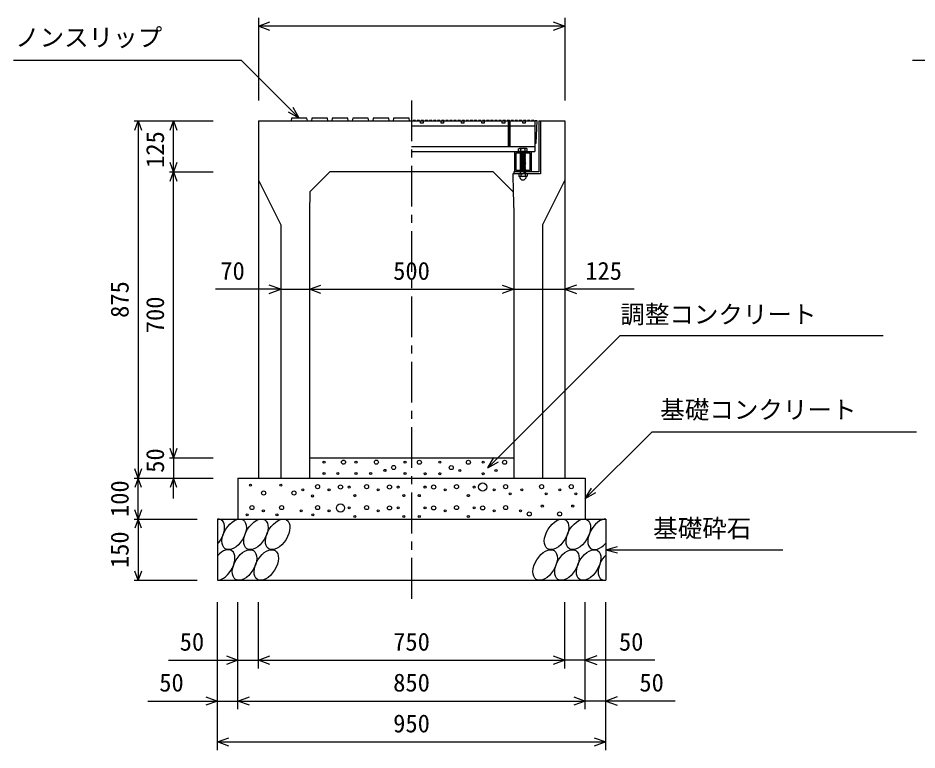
# Model space of a CAD drawing. Units: millimetres, scale not verified. Extents: x -16800 to 16800, y -5940 to 5940.
# Drawn here: x 7437 to 9637, y 2034 to 3826 of the extents above; entities that cross this region are included whole.
import ezdxf
from ezdxf.enums import TextEntityAlignment as Align

# ---------------------------------------------------------------- set-up
doc = ezdxf.new("R2010")
doc.units = ezdxf.units.MM
doc.header["$LTSCALE"] = 20
doc.linetypes.add('CHAIN1', pattern=[8, 5, -1, 1, -1])
doc.linetypes.add('DOTTED', pattern=[1.75, 0.25, -1.5])
for name, color, linetype, lineweight in [('0-0_DIM', 7, 'Continuous', 25), ('0-2_HATCH', 6, 'Continuous', 25), ('0-5_OUTLINE', 3, 'Continuous', 25)]:
    doc.layers.add(name, color=color, linetype=linetype, lineweight=lineweight)
doc.styles.add('ＭＳ ゴシック', font='')
doc.styles.get('ＭＳ ゴシック').set_extended_font_data('MS Gothic')

msp = doc.modelspace()

# ---------------------------------------------------------------- linework, layer by layer
at = {"layer": '0-0_DIM'}
for p, q in [((8025, 3826.41), (8025, 3624.66)), ((8775, 3806.41), (8025, 3806.41)), ((8775, 3826.41), (8775, 3624.66)), ((7425.9, 3723.38), (7982.79, 3723.38)), ((8125, 3581.16), (7982.79, 3723.38)), ((9625.9, 3723.38), (10182.79, 3723.38)), ((8125, 3581.16), (8099.02, 3596.16)), ((8125, 3581.16), (8110, 3607.14)), ((7720.8, 3574.66), (7914.13, 3574.66)), ((7730.8, 3574.66), (7730.8, 2699.66)), ((7817.46, 3449.66), (7817.46, 3574.66)), ((7807.46, 3449.66), (7914.13, 3449.66)), ((7817.46, 2749.66), (7817.46, 3449.66)), ((8080, 3162.16), (7919.99, 3162.16)), ((8080, 3162.16), (8150, 3162.16)), ((8150, 3162.16), (8650, 3162.16)), ((8650, 3162.16), (8775, 3162.16)), ((8944.31, 3162.16), (8775, 3162.16)), ((8988.65, 2813.32), (8825, 2649.66)), ((8988.65, 2813.32), (9635.53, 2813.32)), ((8586.32, 2724.66), (8601.32, 2750.64)), ((7807.46, 2749.66), (7914.13, 2749.66)), ((7817.46, 2749.66), (7817.46, 2699.66)), ((8586.32, 2724.66), (8612.3, 2739.66)), ((7720.8, 2699.66), (7914.13, 2699.66)), ((7730.8, 2599.66), (7730.8, 2699.66)), ((7817.46, 2649.66), (7817.46, 2699.66)), ((8825, 2649.66), (8840, 2675.64)), ((8825, 2649.66), (8850.98, 2664.66)), ((7720.8, 2599.66), (7875, 2599.66)), ((7730.8, 2599.66), (7730.8, 2449.66)), ((8875, 2524.66), (8903.98, 2532.43)), ((8875, 2524.66), (9308.31, 2524.66)), ((8875, 2524.66), (8903.98, 2516.9)), ((7720.8, 2449.66), (7875, 2449.66)), ((7925, 2034.15), (7925, 2396.49)), ((7975, 2134.15), (7975, 2396.49)), ((8025, 2234.15), (8025, 2396.49)), ((8775, 2234.15), (8775, 2396.49)), ((8825, 2134.15), (8825, 2396.49)), ((8875, 2034.15), (8875, 2396.49)), ((7805, 2254.15), (8025, 2254.15)), ((8025, 2254.15), (8775, 2254.15)), ((8995, 2254.15), (8775, 2254.15)), ((7755, 2154.15), (7975, 2154.15)), ((7975, 2154.15), (8825, 2154.15)), ((9045, 2154.15), (8825, 2154.15)), ((7925, 2054.15), (8875, 2054.15))]:
    msp.add_line(p, q, dxfattribs=at)
at = {"layer": '0-0_DIM', "linetype": 'CHAIN1'}
msp.add_line((8400, 3624.66), (8400, 2399.66), dxfattribs=at)
at = {"layer": '0-0_DIM'}
for points in [[(8053.23, 3796.14), (8025.04, 3806.41), (8053.23, 3816.67)], [(8746.85, 3816.67), (8775.04, 3806.41), (8746.85, 3796.14)], [(7722.59, 3552.11), (7730.8, 3574.66), (7739.01, 3552.11)], [(7809.26, 3552.11), (7817.46, 3574.66), (7825.67, 3552.11)], [(7825.67, 3472.22), (7817.46, 3449.66), (7809.26, 3472.22)], [(7809.26, 3427.11), (7817.46, 3449.66), (7825.67, 3427.11)], [(8051.81, 3151.9), (8080, 3162.16), (8051.81, 3172.42)], [(8178.19, 3151.9), (8150, 3162.16), (8178.19, 3172.42)], [(8621.81, 3172.42), (8650, 3162.16), (8621.81, 3151.9)], [(8803.19, 3172.42), (8775, 3162.16), (8803.19, 3151.9)], [(8586.32, 2724.66), (8910.78, 3049.13), (9554.34, 3049.13)], [(7825.67, 2772.22), (7817.46, 2749.66), (7809.26, 2772.22)], [(7739.01, 2722.22), (7730.8, 2699.66), (7722.59, 2722.22)], [(7739.01, 2677.11), (7730.8, 2699.66), (7722.59, 2677.11)], [(7825.67, 2677.11), (7817.46, 2699.66), (7809.26, 2677.11)], [(7739.01, 2622.22), (7730.8, 2599.66), (7722.59, 2622.22)], [(7739.01, 2577.11), (7730.8, 2599.66), (7722.59, 2577.11)], [(7739.01, 2472.22), (7730.8, 2449.66), (7722.59, 2472.22)], [(7946.81, 2264.41), (7975, 2254.15), (7946.81, 2243.89)], [(8053.19, 2243.89), (8025, 2254.15), (8053.19, 2264.41)], [(8746.81, 2264.41), (8775, 2254.15), (8746.81, 2243.89)], [(8853.19, 2264.41), (8825, 2254.15), (8853.19, 2243.89)], [(7896.81, 2164.41), (7925, 2154.15), (7896.81, 2143.89)], [(8003.19, 2143.89), (7975, 2154.15), (8003.19, 2164.41)], [(8796.81, 2164.41), (8825, 2154.15), (8796.81, 2143.89)], [(8903.19, 2164.41), (8875, 2154.15), (8903.19, 2143.89)], [(7953.19, 2043.89), (7925, 2054.15), (7953.19, 2064.41)], [(8846.81, 2064.41), (8875, 2054.15), (8846.81, 2043.89)]]:
    msp.add_lwpolyline(points, dxfattribs=at)
at = {"layer": '0-2_HATCH'}
for p, q in [((8145, 3574.66), (8144, 3581.16)), ((8195, 3574.66), (8194, 3581.16)), ((8245, 3574.66), (8244, 3581.16)), ((8295, 3574.66), (8294, 3581.16)), ((8345, 3574.66), (8344, 3581.16)), ((8395, 3574.66), (8394, 3581.16)), ((8636, 3574.66), (8636, 3511.66)), ((8640.5, 3574.66), (8640.5, 3511.66)), ((8701.5, 3574.66), (8701.5, 3499.66)), ((8711, 3574.66), (8711, 3449.66)), ((8715.5, 3574.66), (8715.5, 3445.16)), ((8400, 3562.66), (8636, 3562.66)), ((8640.5, 3562.66), (8701.5, 3562.66)), ((8400, 3499.66), (8701.5, 3499.66)), ((8652.5, 3449.66), (8652.5, 3499.66)), ((8652.5, 3499.66), (8692.5, 3499.66)), ((8664, 3507.16), (8662, 3505.66)), ((8662, 3499.66), (8662, 3505.66)), ((8683, 3499.66), (8662, 3499.66)), ((8662.33, 3505.94), (8664, 3507.16)), ((8681, 3507.16), (8664, 3507.16)), ((8666, 3499.66), (8679, 3499.66)), ((8666, 3498.66), (8667, 3499.66)), ((8667, 3497.66), (8666, 3498.66)), ((8667, 3499.66), (8667, 3505.66)), ((8678, 3499.66), (8678, 3505.66)), ((8678, 3498.66), (8679, 3499.66)), ((8679, 3497.66), (8678, 3498.66)), ((8682.67, 3505.94), (8681, 3507.16)), ((8683, 3499.66), (8683, 3505.66)), ((8692.5, 3499.66), (8692.5, 3449.66)), ((8655.7, 3452.86), (8655.7, 3496.46)), ((8655.7, 3496.46), (8689.3, 3496.46)), ((8666, 3496.66), (8667, 3497.66)), ((8667, 3495.66), (8666, 3496.66)), ((8666, 3494.66), (8667, 3495.66)), ((8679, 3495.66), (8666, 3494.66)), ((8667, 3493.66), (8666, 3494.66)), ((8666, 3492.66), (8667, 3493.66)), ((8679, 3493.66), (8666, 3492.66)), ((8667, 3491.66), (8666, 3492.66)), ((8666, 3490.66), (8667, 3491.66)), ((8679, 3491.66), (8666, 3490.66)), ((8667, 3489.66), (8666, 3490.66)), ((8666, 3488.66), (8667, 3489.66)), ((8679, 3489.66), (8666, 3488.66)), ((8667, 3487.66), (8666, 3488.66)), ((8679, 3487.66), (8666, 3486.66)), ((8666, 3486.66), (8667, 3487.66)), ((8679, 3485.66), (8666, 3484.66)), ((8667, 3483.66), (8666, 3484.66)), ((8679, 3483.66), (8666, 3482.66)), ((8666, 3482.66), (8667, 3483.66)), ((8667, 3481.66), (8666, 3482.66)), ((8679, 3481.66), (8666, 3480.66)), ((8666, 3480.66), (8667, 3481.66)), ((8667, 3479.66), (8666, 3480.66)), ((8679, 3479.66), (8666, 3478.66)), ((8666, 3478.66), (8667, 3479.66)), ((8667, 3477.66), (8666, 3478.66)), ((8679, 3477.66), (8666, 3476.66)), ((8666, 3476.66), (8667, 3477.66)), ((8667, 3475.66), (8666, 3476.66)), ((8678, 3494.66), (8679, 3495.66)), ((8679, 3493.66), (8678, 3494.66)), ((8678, 3492.66), (8679, 3493.66)), ((8679, 3491.66), (8678, 3492.66)), ((8678, 3490.66), (8679, 3491.66)), ((8679, 3489.66), (8678, 3490.66)), ((8678, 3486.66), (8679, 3487.66)), ((8679, 3485.66), (8678, 3486.66)), ((8678, 3484.66), (8679, 3485.66)), ((8679, 3483.66), (8678, 3484.66)), ((8678, 3482.66), (8679, 3483.66)), ((8678, 3482.66), (8679, 3481.66)), ((8678, 3480.66), (8679, 3481.66)), ((8678, 3480.66), (8679, 3479.66)), ((8678, 3478.66), (8679, 3479.66)), ((8678, 3478.66), (8679, 3477.66)), ((8678, 3476.66), (8679, 3477.66)), ((8678, 3476.66), (8679, 3475.66)), ((8689.3, 3496.46), (8689.3, 3452.86)), ((8679, 3475.66), (8666, 3474.66)), ((8666, 3474.66), (8667, 3475.66)), ((8667, 3473.66), (8666, 3474.66)), ((8679, 3473.66), (8666, 3472.66)), ((8666, 3472.66), (8667, 3473.66)), ((8667, 3471.66), (8666, 3472.66)), ((8679, 3471.66), (8666, 3470.66)), ((8666, 3470.66), (8667, 3471.66)), ((8667, 3469.66), (8666, 3470.66)), ((8679, 3469.66), (8666, 3468.66)), ((8666, 3468.66), (8667, 3469.66)), ((8667, 3467.66), (8666, 3468.66)), ((8679, 3467.66), (8666, 3466.66)), ((8666, 3466.66), (8667, 3467.66)), ((8667, 3465.66), (8666, 3466.66)), ((8679, 3465.66), (8666, 3464.66)), ((8666, 3464.66), (8667, 3465.66)), ((8667, 3463.66), (8666, 3464.66)), ((8679, 3463.66), (8666, 3462.66)), ((8666, 3462.66), (8667, 3463.66)), ((8667, 3461.66), (8666, 3462.66)), ((8679, 3461.66), (8666, 3460.66)), ((8666, 3460.66), (8667, 3461.66)), ((8667, 3459.67), (8666, 3460.66)), ((8666, 3458.67), (8667, 3459.67)), ((8679, 3459.66), (8666, 3458.66)), ((8667, 3457.67), (8666, 3458.67)), ((8679, 3457.66), (8666, 3456.66)), ((8666, 3456.66), (8667, 3457.66)), ((8667, 3455.66), (8666, 3456.66)), ((8679, 3455.66), (8666, 3454.66)), ((8666, 3454.66), (8667, 3455.66)), ((8667, 3453.66), (8666, 3454.66)), ((8678, 3474.66), (8679, 3475.66)), ((8678, 3474.66), (8679, 3473.66)), ((8678, 3472.66), (8679, 3473.66)), ((8678, 3472.66), (8679, 3471.66)), ((8678, 3470.66), (8679, 3471.66)), ((8678, 3470.66), (8679, 3469.66)), ((8678, 3468.66), (8679, 3469.66)), ((8678, 3468.66), (8679, 3467.66)), ((8678, 3466.66), (8679, 3467.66)), ((8678, 3466.66), (8679, 3465.66)), ((8678, 3464.66), (8679, 3465.66)), ((8678, 3464.66), (8679, 3463.66)), ((8678, 3462.66), (8679, 3463.66)), ((8678, 3462.66), (8679, 3461.66)), ((8678, 3460.66), (8679, 3461.66)), ((8678, 3460.66), (8679, 3459.66)), ((8678, 3458.66), (8679, 3459.66)), ((8678, 3458.66), (8679, 3457.66)), ((8678, 3456.66), (8679, 3457.66)), ((8678, 3456.66), (8679, 3455.66)), ((8678, 3454.66), (8679, 3455.66)), ((8678, 3454.66), (8679.01, 3453.66)), ((8649.87, 3449.66), (8649.87, 3445.16)), ((8711, 3449.66), (8649.87, 3449.66)), ((8692.5, 3449.66), (8652.5, 3449.66)), ((8689.3, 3452.86), (8655.7, 3452.86)), ((8663.16, 3445.16), (8662.29, 3444.51)), ((8662.29, 3444.51), (8662.29, 3439.33)), ((8663.99, 3438.36), (8662.29, 3439.33)), ((8681.84, 3445.16), (8663.16, 3445.16)), ((8663.99, 3438.04), (8663.99, 3438.36)), ((8681.01, 3438.36), (8663.99, 3438.36)), ((8681.01, 3438.04), (8663.99, 3438.04)), ((8679.01, 3453.66), (8666.01, 3452.66)), ((8666.01, 3452.66), (8667.01, 3453.66)), ((8667.01, 3451.66), (8666.01, 3452.66)), ((8666.01, 3450.66), (8667.01, 3451.66)), ((8667.01, 3449.66), (8666.01, 3450.66)), ((8666.01, 3448.66), (8667.01, 3449.66)), ((8667.01, 3447.66), (8666.01, 3448.66)), ((8666.01, 3446.65), (8667.01, 3447.65)), ((8667.01, 3445.65), (8666.01, 3446.65)), ((8666.53, 3445.16), (8667.01, 3445.65)), ((8667.4, 3444.51), (8667.4, 3439.33)), ((8677.6, 3444.51), (8677.6, 3439.33)), ((8678.01, 3452.66), (8679.01, 3453.66)), ((8678.01, 3452.66), (8679.01, 3451.66)), ((8678.01, 3450.66), (8679.01, 3451.66)), ((8678.01, 3450.66), (8679.01, 3449.65)), ((8678.01, 3448.65), (8679.01, 3449.65)), ((8678.01, 3448.65), (8679.01, 3447.65)), ((8678.01, 3446.65), (8679.01, 3447.65)), ((8678.01, 3446.65), (8679.02, 3445.65)), ((8678.53, 3445.16), (8679.01, 3445.65)), ((8681.01, 3438.36), (8682.71, 3439.33)), ((8681.01, 3438.04), (8681.01, 3438.36)), ((8681.84, 3445.16), (8682.71, 3444.51)), ((8682.71, 3444.51), (8682.71, 3439.33))]:
    msp.add_line(p, q, dxfattribs=at)
at = {"layer": '0-2_HATCH', "linetype": 'DOTTED'}
for p, q in [((8679, 3499.66), (8666, 3498.66)), ((8679, 3497.66), (8666, 3496.66)), ((8679.01, 3451.66), (8666.01, 3450.66)), ((8679.01, 3449.66), (8666.01, 3448.66)), ((8679.01, 3447.65), (8666.01, 3446.65)), ((8666.53, 3445.16), (8678.53, 3445.16)), ((8679.01, 3445.65), (8672.67, 3445.16))]:
    msp.add_line(p, q, dxfattribs=at)
at = {"layer": '0-2_HATCH'}
for points in [[(8144, 3581.16), (8106, 3581.16), (8105, 3574.66)], [(8194, 3581.16), (8156, 3581.16), (8155, 3574.66)], [(8244, 3581.16), (8206, 3581.16), (8205, 3574.66)], [(8294, 3581.16), (8256, 3581.16), (8255, 3574.66)], [(8344, 3581.16), (8306, 3581.16), (8305, 3574.66)], [(8394, 3581.16), (8356, 3581.16), (8355, 3574.66)], [(8400, 3574.66), (8636, 3574.66), (8640.5, 3574.66), (8701.5, 3574.66)], [(8409.5, 3574.66), (8409.5, 3575.36), (8403.5, 3575.36), (8403.5, 3574.66)], [(8419.5, 3574.66), (8419.5, 3575.36), (8413.5, 3575.36), (8413.5, 3574.66)], [(8429.5, 3574.66), (8429.5, 3575.36), (8423.5, 3575.36), (8423.5, 3574.66)], [(8439.5, 3574.66), (8439.5, 3575.36), (8433.5, 3575.36), (8433.5, 3574.66)], [(8449.5, 3574.66), (8449.5, 3575.36), (8443.5, 3575.36), (8443.5, 3574.66)], [(8459.5, 3574.66), (8459.5, 3575.36), (8453.5, 3575.36), (8453.5, 3574.66)], [(8469.5, 3574.66), (8469.5, 3575.36), (8463.5, 3575.36), (8463.5, 3574.66)], [(8479.5, 3574.66), (8479.5, 3575.36), (8473.5, 3575.36), (8473.5, 3574.66)], [(8489.5, 3574.66), (8489.5, 3575.36), (8483.5, 3575.36), (8483.5, 3574.66)], [(8499.5, 3574.66), (8499.5, 3575.36), (8493.5, 3575.36), (8493.5, 3574.66)], [(8509.5, 3574.66), (8509.5, 3575.36), (8503.5, 3575.36), (8503.5, 3574.66)], [(8519.5, 3574.66), (8519.5, 3575.36), (8513.5, 3575.36), (8513.5, 3574.66)], [(8529.5, 3574.66), (8529.5, 3575.36), (8523.5, 3575.36), (8523.5, 3574.66)], [(8539.5, 3574.66), (8539.5, 3575.36), (8533.5, 3575.36), (8533.5, 3574.66)], [(8549.5, 3574.66), (8549.5, 3575.36), (8543.5, 3575.36), (8543.5, 3574.66)], [(8559.5, 3574.66), (8559.5, 3575.36), (8553.5, 3575.36), (8553.5, 3574.66)], [(8569.5, 3574.66), (8569.5, 3575.36), (8563.5, 3575.36), (8563.5, 3574.66)], [(8579.5, 3574.66), (8579.5, 3575.36), (8573.5, 3575.36), (8573.5, 3574.66)], [(8589.5, 3574.66), (8589.5, 3575.36), (8583.5, 3575.36), (8583.5, 3574.66)], [(8599.5, 3574.66), (8599.5, 3575.36), (8593.5, 3575.36), (8593.5, 3574.66)], [(8609.5, 3574.66), (8609.5, 3575.36), (8603.5, 3575.36), (8603.5, 3574.66)], [(8619.5, 3574.66), (8619.5, 3575.36), (8613.5, 3575.36), (8613.5, 3574.66)], [(8629.5, 3574.66), (8629.5, 3575.36), (8623.5, 3575.36), (8623.5, 3574.66)], [(8639.5, 3574.66), (8639.5, 3575.36), (8633.5, 3575.36), (8633.5, 3574.66)], [(8649.5, 3574.66), (8649.5, 3575.36), (8643.5, 3575.36), (8643.5, 3574.66)], [(8659.5, 3574.66), (8659.5, 3575.36), (8653.5, 3575.36), (8653.5, 3574.66)], [(8669.5, 3574.66), (8669.5, 3575.36), (8663.5, 3575.36), (8663.5, 3574.66)], [(8679.5, 3574.66), (8679.5, 3575.36), (8673.5, 3575.36), (8673.5, 3574.66)], [(8689.5, 3574.66), (8689.5, 3575.36), (8683.5, 3575.36), (8683.5, 3574.66)], [(8699.5, 3574.66), (8699.5, 3575.36), (8693.5, 3575.36), (8693.5, 3574.66)], [(8400, 3511.66), (8636, 3511.66), (8640.5, 3511.66), (8701.5, 3511.66)], [(8666, 3484.66), (8667, 3485.66), (8666, 3486.66)], [(8679, 3495.66), (8678, 3496.66), (8679, 3497.66)], [(8679, 3487.66), (8678, 3488.66), (8679, 3489.66)], [(8715.5, 3445.16), (8647.61, 3445.16), (8648.72, 3400.94)]]:
    msp.add_lwpolyline(points, dxfattribs=at)
for points in [[(8422, 3574.66), (8428, 3574.66), (8428, 3568.66), (8422, 3568.66)], [(8472, 3574.66), (8478, 3574.66), (8478, 3568.66), (8472, 3568.66)], [(8522, 3574.66), (8528, 3574.66), (8528, 3568.66), (8522, 3568.66)], [(8572, 3574.66), (8578, 3574.66), (8578, 3568.66), (8572, 3568.66)], [(8622, 3574.66), (8628, 3574.66), (8628, 3568.66), (8622, 3568.66)], [(8636, 3574.66), (8636, 3511.66), (8640.5, 3511.66), (8640.5, 3574.66)], [(8672, 3574.66), (8678, 3574.66), (8678, 3568.66), (8672, 3568.66)], [(8707.5, 3574.66), (8701.5, 3574.66), (8701.5, 3519.66), (8704.5, 3519.66)]]:
    msp.add_lwpolyline(points, close=True, dxfattribs=at)
for centre, radius in [((8185.79, 2738.97), 2.5), ((8233.52, 2738.97), 5), ((8263.97, 2738.97), 2.5), ((8313.88, 2738.97), 5), ((8355.93, 2725.84), 5), ((8383.97, 2738.97), 2.5), ((8419.13, 2738.69), 5), ((8469.04, 2738.69), 2.5), ((8497.08, 2725.56), 5), ((8539.13, 2738.69), 5), ((8575.36, 2738.69), 2.5), ((8627.57, 2738.69), 5), ((8185.79, 2710.96), 2.5), ((8219.5, 2710.96), 2.5), ((8263.97, 2710.96), 2.5), ((8299.86, 2710.96), 2.5), ((8334.9, 2718.84), 2.5), ((8383.97, 2710.96), 2.5), ((8433.15, 2710.68), 2.5), ((8469.04, 2710.68), 2.5), ((8518.11, 2718.56), 2.5), ((8575.36, 2710.68), 2.5), ((8606.54, 2718.56), 2.5), ((8005.74, 2682.68), 2.5), ((8080.08, 2682.68), 2.5), ((8573.96, 2678.03), 10), ((8037.78, 2663.4), 5), ((8112.12, 2663.4), 5), ((8133.69, 2671.03), 2.5), ((8169.97, 2678.9), 5), ((8198.01, 2671.03), 2.5), ((8226.04, 2678.03), 5), ((8247.07, 2678.03), 2.5), ((8289.97, 2678.9), 5), ((8318.01, 2671.03), 2.5), ((8346.04, 2678.03), 5), ((8367.07, 2678.03), 2.5), ((8432.93, 2678.03), 2.5), ((8453.96, 2678.03), 5), ((8481.99, 2671.03), 2.5), ((8510.03, 2678.9), 5), ((8552.93, 2678.03), 2.5), ((8601.99, 2671.03), 2.5), ((8630.03, 2678.9), 5), ((8641.37, 2661.34), 2.5), ((8669.94, 2671.03), 2.5), ((8718.12, 2678.9), 5), ((8729.46, 2661.34), 2.5), ((8762.73, 2671.03), 2.5), ((8790.77, 2678.9), 5), ((8802.11, 2661.34), 2.5), ((8157.55, 2656.11), 2.5), ((8261.09, 2657.02), 2.5), ((8381.09, 2657.02), 2.5), ((8418.91, 2657.02), 2.5), ((8538.91, 2657.02), 2.5), ((8009.23, 2627.72), 5), ((8037.27, 2619.84), 2.5), ((8081.88, 2627.72), 5), ((8130.06, 2619.84), 2.5), ((8169.97, 2627.72), 5), ((8198.01, 2619.84), 2.5), ((8226.04, 2626.84), 10), ((8247.07, 2626.84), 2.5), ((8289.97, 2627.72), 5), ((8318.01, 2619.84), 2.5), ((8346.04, 2626.84), 5), ((8367.07, 2626.84), 2.5), ((8432.93, 2626.84), 2.5), ((8453.96, 2626.84), 5), ((8481.99, 2619.84), 2.5), ((8510.03, 2627.72), 5), ((8552.93, 2626.84), 2.5), ((8573.96, 2626.84), 5), ((8601.99, 2619.84), 2.5), ((8630.03, 2627.72), 5), ((8666.31, 2619.84), 2.5), ((8719.92, 2631.49), 2.5), ((8794.26, 2631.49), 2.5), ((7997.89, 2610.15), 2.5), ((8070.54, 2610.15), 2.5), ((8158.63, 2610.15), 2.5), ((8261.09, 2605.83), 2.5), ((8381.09, 2605.83), 2.5), ((8418.91, 2605.83), 2.5), ((8538.91, 2605.83), 2.5), ((8687.88, 2612.21), 5), ((8762.22, 2612.21), 5)]:
    msp.add_circle(centre, radius, dxfattribs=at)
for centre, radius, start, end in [((8664.5, 3503.04), 3.62, 46.39563, 133.60437), ((8672.5, 3491.04), 15.62, 69.39075, 110.60925), ((8680.5, 3503.04), 3.62, 46.39563, 133.60437), ((8664.85, 3439.82), 5.35, 61.49832, 118.50684), ((8664.85, 3444.03), 5.35, 241.49843, 298.50089), ((8672.5, 3438.04), 8.19, 180, 359.99995), ((8672.5, 3424.75), 20.42, 75.52621, 104.47362), ((8672.5, 3459.1), 20.42, 255.52638, 284.47374), ((8680.15, 3439.82), 5.35, 61.49231, 118.50169), ((8680.15, 3444.03), 5.35, 241.49989, 298.5)]:
    msp.add_arc(centre, radius, start, end, dxfattribs=at)
for centre, start_param, end_param in [((7912.64, 2562.14), 4.385593, 6.6745444), ((8861.14, 2562.14), 0.3357715, 4.4411806), ((7937.96, 2487.15), 3.5111464, 7.548991), ((8886.46, 2487.15), 1.2110787, 3.5658734)]:
    msp.add_ellipse(centre, major_axis=(21.81, 35.31), ratio=0.5792, start_param=start_param, end_param=end_param, dxfattribs=at)
for centre in [(7965.84, 2562.14), (8019.05, 2562.14), (8072.26, 2562.14), (8754.72, 2562.14), (8807.93, 2562.14), (7991.16, 2487.15), (8044.37, 2487.15), (8726.84, 2487.15), (8780.04, 2487.15), (8833.25, 2487.15)]:
    msp.add_ellipse(centre, major_axis=(21.81, 35.31), ratio=0.5792, dxfattribs=at)
at = {"layer": '0-5_OUTLINE'}
for p, q in [((8025, 3574.66), (8400, 3574.66)), ((8025, 3574.66), (8025, 2699.66)), ((8711, 3574.66), (8775, 3574.66)), ((8775, 3574.66), (8775, 2699.66)), ((8600, 3449.66), (8648.72, 3400.94)), ((8025, 3429.66), (8080, 3319.66)), ((8775, 3429.66), (8720, 3319.66)), ((8151.28, 3400.94), (8150, 3349.66)), ((8648.72, 3400.94), (8650, 3349.66)), ((8150, 3349.66), (8150, 2699.66)), ((8650, 3349.66), (8650, 2699.66)), ((8080, 3319.66), (8080, 2699.66)), ((8720, 3319.66), (8720, 2699.66)), ((8150, 2749.66), (8650, 2749.66)), ((7975, 2699.66), (7975, 2599.66)), ((7975, 2699.66), (8825, 2699.66)), ((8025, 2699.66), (8150, 2699.66)), ((8650, 2699.66), (8775, 2699.66)), ((8825, 2699.66), (8825, 2599.66)), ((7925, 2599.66), (7925, 2449.66)), ((7925, 2599.66), (8875, 2599.66)), ((8875, 2599.66), (8875, 2449.66)), ((7925, 2449.66), (8875, 2449.66))]:
    msp.add_line(p, q, dxfattribs=at)
msp.add_lwpolyline([(8600, 3449.66), (8200, 3449.66), (8151.28, 3400.94)], dxfattribs=at)

# ---------------------------------------------------------------- texts
at = {"layer": '0-0_DIM', "style": 'ＭＳ ゴシック'}
for s, p in [('ノンスリップ', (7429.75, 3743.55)), ('70', (7931.97, 3172.16)), ('500', (8355, 3172.16)), ('125', (8825.01, 3172.16)), ('調整コンクリート', (8910.78, 3065.55)), ('基礎コンクリート', (9008.65, 2832.05)), ('基礎砕石', (8991.32, 2541.83)), ('50', (7832.56, 2264.15)), ('750', (8355, 2264.15)), ('50', (8907.44, 2264.15)), ('50', (7782.56, 2164.15)), ('850', (8355, 2164.15)), ('50', (8957.44, 2164.15)), ('950', (8355, 2064.15))]:
    msp.add_text(s, height=43.99, dxfattribs=at).set_placement(p, align=Align.BOTTOM_LEFT)
for s, p in [('125', (7807.46, 3459.41)), ('875', (7720.8, 3092.16)), ('700', (7807.46, 3054.66)), ('50', (7807.46, 2712.99)), ('100', (7720.8, 2604.66)), ('150', (7720.8, 2479.66))]:
    msp.add_text(s, height=43.99, rotation=90, dxfattribs=at).set_placement(p, align=Align.BOTTOM_LEFT)

doc.saveas('drawing.dxf')
